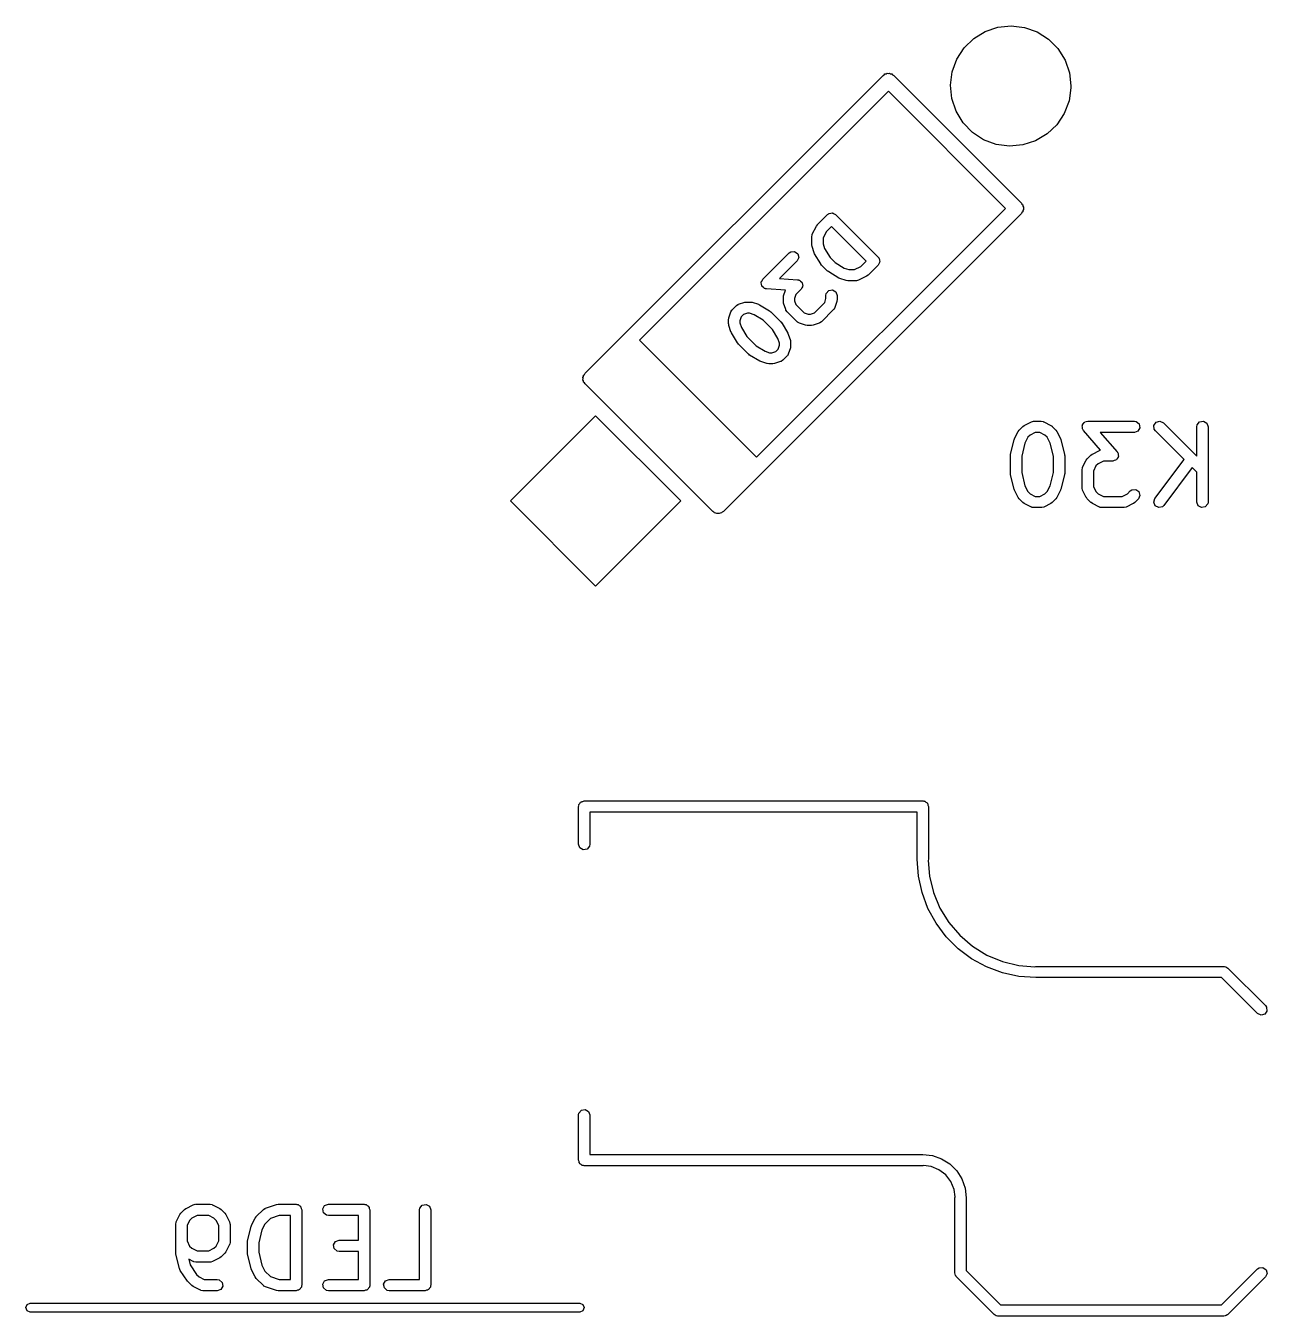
# Model space of a CAD drawing. Extents: x 63 to 245, y -153 to -57.
# Drawn here: x 190.18 to 206.67, y -134.39 to -117.23 of the extents above; entities that cross this region are included whole.
import ezdxf

# ---------------------------------------------------------------- set-up
doc = ezdxf.new("R2010")
doc.units = 0
doc.layers.add('BLACK', color=7, linetype='CONTINUOUS')

msp = doc.modelspace()

# ---------------------------------------------------------------- linework, layer by layer
at = {"layer": 'BLACK', "linetype": 'CONTINUOUS'}
for p, q in [((202.772, -117.403), (202.924, -117.309)), ((202.924, -117.309), (203.093, -117.252)), ((203.093, -117.252), (203.27, -117.233)), ((203.27, -117.233), (203.447, -117.254)), ((203.447, -117.254), (203.615, -117.314)), ((203.615, -117.314), (203.766, -117.41)), ((202.645, -117.528), (202.772, -117.403)), ((203.766, -117.41), (203.892, -117.536)), ((202.548, -117.678), (202.645, -117.528)), ((203.892, -117.536), (203.986, -117.688)), ((202.487, -117.845), (202.548, -117.678)), ((203.986, -117.688), (204.045, -117.856)), ((197.608, -121.852), (201.568, -117.892)), ((201.568, -117.892), (201.582, -117.885)), ((201.582, -117.885), (201.593, -117.873)), ((201.593, -117.873), (201.609, -117.871)), ((201.609, -117.871), (201.623, -117.864)), ((201.623, -117.864), (201.638, -117.866)), ((201.638, -117.866), (201.654, -117.864)), ((201.654, -117.864), (201.668, -117.871)), ((201.668, -117.871), (201.684, -117.873)), ((201.684, -117.873), (201.695, -117.885)), ((201.695, -117.885), (201.709, -117.892)), ((201.709, -117.892), (203.406, -119.589)), ((202.465, -118.022), (202.487, -117.845)), ((204.045, -117.856), (204.065, -118.033)), ((201.638, -118.104), (198.333, -121.41)), ((203.194, -119.66), (201.638, -118.104)), ((202.482, -118.2), (202.465, -118.022)), ((204.064, -118.056), (204.04, -118.232)), ((204.065, -118.033), (204.064, -118.056)), ((202.538, -118.369), (202.482, -118.2)), ((204.04, -118.232), (203.976, -118.399)), ((202.631, -118.521), (202.538, -118.369)), ((202.755, -118.65), (202.631, -118.521)), ((203.976, -118.399), (203.878, -118.548)), ((202.904, -118.747), (202.755, -118.65)), ((203.748, -118.671), (203.595, -118.762)), ((203.878, -118.548), (203.748, -118.671)), ((203.071, -118.81), (202.904, -118.747)), ((203.248, -118.833), (203.071, -118.81)), ((203.426, -118.817), (203.248, -118.833)), ((203.595, -118.762), (203.426, -118.817)), ((199.888, -122.965), (203.194, -119.66)), ((200.844, -119.732), (200.852, -119.726)), ((200.852, -119.726), (200.872, -119.725)), ((200.872, -119.725), (200.891, -119.72)), ((200.891, -119.72), (200.897, -119.722)), ((200.897, -119.722), (200.904, -119.722)), ((200.904, -119.722), (200.919, -119.733)), ((203.406, -119.589), (203.413, -119.603)), ((203.413, -119.716), (203.406, -119.73)), ((203.413, -119.603), (203.425, -119.614)), ((203.425, -119.705), (203.413, -119.716)), ((203.425, -119.614), (203.427, -119.63)), ((203.427, -119.689), (203.425, -119.705)), ((203.427, -119.63), (203.434, -119.644)), ((203.434, -119.675), (203.427, -119.689)), ((203.434, -119.644), (203.432, -119.66)), ((203.432, -119.66), (203.434, -119.675)), ((203.406, -119.73), (199.446, -123.69)), ((200.628, -120.003), (200.682, -119.895)), ((200.682, -119.895), (200.696, -119.877)), ((200.696, -119.876), (200.831, -119.741)), ((200.696, -119.877), (200.696, -119.876)), ((200.831, -119.741), (200.839, -119.736)), ((200.839, -119.736), (200.841, -119.733)), ((200.841, -119.733), (200.844, -119.732)), ((200.919, -119.733), (200.937, -119.741)), ((200.937, -119.741), (201.503, -120.307)), ((200.621, -120.037), (200.625, -120.011)), ((200.621, -120.145), (200.621, -120.037)), ((200.625, -120.011), (200.628, -120.008)), ((200.628, -120.008), (200.628, -120.003)), ((200.811, -119.973), (200.771, -120.054)), ((200.771, -120.054), (200.771, -120.132)), ((200.884, -119.9), (200.811, -119.973)), ((201.344, -120.36), (200.884, -119.9)), ((200.319, -120.253), (200.341, -120.238)), ((200.341, -120.238), (200.392, -120.234)), ((200.392, -120.234), (200.434, -120.263)), ((200.621, -120.146), (200.621, -120.145)), ((200.624, -120.168), (200.621, -120.146)), ((200.651, -120.249), (200.624, -120.168)), ((200.771, -120.132), (200.791, -120.194)), ((200.791, -120.194), (200.863, -120.313)), ((199.969, -120.603), (200.319, -120.253)), ((200.425, -120.359), (200.192, -120.592)), ((200.447, -120.313), (200.425, -120.359)), ((200.434, -120.263), (200.447, -120.313)), ((200.654, -120.252), (200.651, -120.249)), ((200.658, -120.264), (200.654, -120.252)), ((200.739, -120.399), (200.658, -120.264)), ((200.742, -120.401), (200.739, -120.399)), ((200.75, -120.413), (200.742, -120.401)), ((200.831, -120.494), (200.75, -120.413)), ((200.863, -120.313), (200.931, -120.381)), ((200.931, -120.381), (201.05, -120.453)), ((201.271, -120.433), (201.344, -120.36)), ((201.503, -120.413), (201.368, -120.548)), ((201.503, -120.307), (201.509, -120.315)), ((201.511, -120.395), (201.503, -120.413)), ((201.509, -120.315), (201.511, -120.317)), ((201.511, -120.317), (201.512, -120.32)), ((201.522, -120.379), (201.511, -120.395)), ((201.512, -120.32), (201.518, -120.328)), ((201.518, -120.328), (201.519, -120.348)), ((201.519, -120.348), (201.525, -120.367)), ((201.525, -120.367), (201.522, -120.373)), ((201.522, -120.373), (201.522, -120.379)), ((200.834, -120.495), (200.831, -120.494)), ((200.846, -120.505), (200.834, -120.495)), ((200.98, -120.586), (200.846, -120.505)), ((201.05, -120.453), (201.112, -120.474)), ((201.112, -120.474), (201.19, -120.474)), ((201.19, -120.474), (201.271, -120.433)), ((201.349, -120.562), (201.241, -120.616)), ((201.35, -120.561), (201.349, -120.562)), ((201.368, -120.548), (201.35, -120.561)), ((199.947, -120.65), (199.95, -120.644)), ((199.953, -120.669), (199.947, -120.65)), ((199.949, -120.638), (199.961, -120.622)), ((199.95, -120.644), (199.949, -120.638)), ((199.955, -120.689), (199.953, -120.669)), ((199.959, -120.694), (199.955, -120.689)), ((199.961, -120.699), (199.959, -120.694)), ((199.961, -120.622), (199.969, -120.603)), ((199.977, -120.711), (199.961, -120.699)), ((199.992, -120.725), (199.977, -120.711)), ((200, -120.727), (199.992, -120.725)), ((200.003, -120.729), (200, -120.727)), ((200.006, -120.728), (200.003, -120.729)), ((200.017, -120.731), (200.006, -120.728)), ((200.272, -120.748), (200.017, -120.731)), ((200.192, -120.592), (200.431, -120.608)), ((200.247, -120.821), (200.272, -120.748)), ((200.479, -120.736), (200.411, -120.805)), ((200.431, -120.608), (200.442, -120.611)), ((200.442, -120.611), (200.446, -120.611)), ((200.446, -120.611), (200.448, -120.613)), ((200.448, -120.613), (200.456, -120.615)), ((200.456, -120.615), (200.471, -120.629)), ((200.471, -120.629), (200.488, -120.64)), ((200.488, -120.718), (200.479, -120.736)), ((200.488, -120.64), (200.489, -120.646)), ((200.499, -120.701), (200.488, -120.718)), ((200.489, -120.646), (200.493, -120.65)), ((200.493, -120.65), (200.496, -120.67)), ((200.496, -120.67), (200.501, -120.69)), ((200.501, -120.69), (200.498, -120.695)), ((200.498, -120.695), (200.499, -120.701)), ((200.814, -120.792), (200.847, -120.753)), ((200.847, -120.753), (200.897, -120.744)), ((200.897, -120.744), (200.942, -120.77)), ((200.984, -120.587), (200.98, -120.586)), ((200.995, -120.593), (200.984, -120.587)), ((201.076, -120.62), (200.995, -120.593)), ((201.078, -120.62), (201.076, -120.62)), ((201.1, -120.624), (201.078, -120.62)), ((201.207, -120.624), (201.1, -120.624)), ((201.212, -120.622), (201.207, -120.624)), ((201.216, -120.623), (201.212, -120.622)), ((201.241, -120.616), (201.216, -120.623)), ((199.648, -120.935), (199.729, -120.908)), ((199.729, -120.908), (199.751, -120.905)), ((199.751, -120.905), (199.753, -120.905)), ((199.753, -120.905), (199.807, -120.905)), ((199.807, -120.905), (199.829, -120.908)), ((199.829, -120.908), (199.83, -120.908)), ((199.83, -120.908), (199.911, -120.935)), ((200.243, -120.845), (200.247, -120.823)), ((200.243, -120.899), (200.243, -120.845)), ((200.244, -120.9), (200.243, -120.899)), ((200.247, -120.922), (200.244, -120.9)), ((200.247, -120.823), (200.247, -120.821)), ((200.274, -121.003), (200.247, -120.922)), ((200.411, -120.805), (200.393, -120.857)), ((200.393, -120.857), (200.393, -120.887)), ((200.393, -120.887), (200.411, -120.939)), ((200.655, -121.049), (200.792, -120.912)), ((200.792, -120.912), (200.809, -120.86)), ((200.809, -120.818), (200.814, -120.792)), ((200.809, -120.86), (200.809, -120.818)), ((200.955, -120.896), (200.928, -120.976)), ((200.942, -120.77), (200.959, -120.818)), ((200.959, -120.872), (200.955, -120.894)), ((200.955, -120.894), (200.955, -120.896)), ((200.959, -120.818), (200.959, -120.872)), ((199.52, -121.117), (199.547, -121.037)), ((199.547, -121.037), (199.559, -121.014)), ((199.559, -121.014), (199.563, -121.011)), ((199.563, -121.011), (199.565, -121.007)), ((199.565, -121.007), (199.619, -120.953)), ((199.619, -120.953), (199.64, -120.939)), ((199.64, -120.939), (199.645, -120.938)), ((199.645, -120.938), (199.648, -120.935)), ((199.712, -121.072), (199.684, -121.101)), ((199.765, -121.055), (199.712, -121.072)), ((199.794, -121.055), (199.765, -121.055)), ((199.856, -121.075), (199.794, -121.055)), ((199.976, -121.147), (199.856, -121.075)), ((199.911, -120.935), (199.923, -120.942)), ((199.923, -120.942), (199.926, -120.942)), ((199.926, -120.942), (200.061, -121.023)), ((200.061, -121.023), (200.072, -121.033)), ((200.072, -121.033), (200.075, -121.034)), ((200.075, -121.034), (200.21, -121.169)), ((200.277, -121.007), (200.274, -121.003)), ((200.277, -121.011), (200.277, -121.007)), ((200.292, -121.033), (200.277, -121.011)), ((200.427, -121.167), (200.292, -121.033)), ((200.411, -120.939), (200.521, -121.049)), ((200.521, -121.049), (200.573, -121.066)), ((200.573, -121.066), (200.603, -121.066)), ((200.603, -121.066), (200.655, -121.049)), ((200.91, -121.006), (200.749, -121.167)), ((200.912, -121.002), (200.91, -121.006)), ((200.916, -120.999), (200.912, -121.002)), ((200.928, -120.976), (200.916, -120.999)), ((199.516, -121.141), (199.52, -121.119)), ((199.516, -121.195), (199.516, -121.141)), ((199.517, -121.197), (199.516, -121.195)), ((199.52, -121.219), (199.517, -121.197)), ((199.52, -121.119), (199.52, -121.117)), ((199.547, -121.3), (199.52, -121.219)), ((199.684, -121.101), (199.666, -121.153)), ((199.666, -121.153), (199.666, -121.183)), ((199.666, -121.183), (199.687, -121.244)), ((199.687, -121.244), (199.758, -121.364)), ((200.097, -121.269), (199.976, -121.147)), ((200.169, -121.388), (200.097, -121.269)), ((200.21, -121.169), (200.218, -121.181)), ((200.218, -121.181), (200.221, -121.183)), ((200.221, -121.183), (200.302, -121.318)), ((200.431, -121.169), (200.427, -121.167)), ((200.433, -121.173), (200.431, -121.169)), ((200.456, -121.185), (200.433, -121.173)), ((200.537, -121.212), (200.456, -121.185)), ((200.539, -121.212), (200.537, -121.212)), ((200.561, -121.216), (200.539, -121.212)), ((200.615, -121.216), (200.561, -121.216)), ((200.616, -121.216), (200.615, -121.216)), ((200.638, -121.212), (200.616, -121.216)), ((200.719, -121.185), (200.638, -121.212)), ((200.723, -121.183), (200.719, -121.185)), ((200.727, -121.182), (200.723, -121.183)), ((200.749, -121.167), (200.727, -121.182)), ((198.333, -121.41), (199.888, -122.965)), ((199.549, -121.302), (199.547, -121.3)), ((199.554, -121.314), (199.549, -121.302)), ((199.635, -121.449), (199.554, -121.314)), ((199.758, -121.364), (199.88, -121.486)), ((200.19, -121.45), (200.169, -121.388)), ((200.302, -121.318), (200.307, -121.33)), ((200.307, -121.33), (200.309, -121.333)), ((200.309, -121.333), (200.336, -121.414)), ((200.336, -121.414), (200.339, -121.436)), ((200.339, -121.436), (200.34, -121.437)), ((200.34, -121.437), (200.34, -121.491)), ((199.637, -121.451), (199.635, -121.449)), ((199.646, -121.464), (199.637, -121.451)), ((199.781, -121.598), (199.646, -121.464)), ((199.784, -121.6), (199.781, -121.598)), ((199.795, -121.61), (199.784, -121.6)), ((199.93, -121.69), (199.795, -121.61)), ((199.88, -121.486), (200, -121.558)), ((200, -121.558), (200.061, -121.578)), ((200.061, -121.578), (200.091, -121.578)), ((200.091, -121.578), (200.143, -121.561)), ((200.143, -121.561), (200.172, -121.532)), ((200.172, -121.532), (200.19, -121.479)), ((200.19, -121.479), (200.19, -121.45)), ((200.309, -121.596), (200.296, -121.619)), ((200.336, -121.515), (200.309, -121.596)), ((200.34, -121.491), (200.336, -121.513)), ((200.336, -121.513), (200.336, -121.515)), ((199.933, -121.691), (199.93, -121.69)), ((199.945, -121.697), (199.933, -121.691)), ((200.025, -121.724), (199.945, -121.697)), ((200.027, -121.724), (200.025, -121.724)), ((200.049, -121.728), (200.027, -121.724)), ((200.103, -121.728), (200.049, -121.728)), ((200.104, -121.727), (200.103, -121.728)), ((200.127, -121.724), (200.104, -121.727)), ((200.207, -121.697), (200.127, -121.724)), ((200.211, -121.694), (200.207, -121.697)), ((200.215, -121.694), (200.211, -121.694)), ((200.237, -121.679), (200.215, -121.694)), ((200.291, -121.625), (200.237, -121.679)), ((200.293, -121.621), (200.291, -121.625)), ((200.296, -121.619), (200.293, -121.621)), ((197.58, -121.907), (197.587, -121.893)), ((197.582, -121.922), (197.58, -121.907)), ((197.58, -121.938), (197.582, -121.922)), ((197.587, -121.952), (197.58, -121.938)), ((197.587, -121.893), (197.589, -121.877)), ((197.589, -121.968), (197.587, -121.952)), ((197.589, -121.877), (197.601, -121.866)), ((197.601, -121.866), (197.608, -121.852)), ((197.601, -121.979), (197.589, -121.968)), ((197.608, -121.993), (197.601, -121.979)), ((199.305, -123.69), (197.608, -121.993)), ((196.618, -123.549), (197.749, -122.417)), ((197.749, -122.417), (198.881, -123.549)), ((203.316, -122.72), (203.363, -122.625)), ((203.363, -122.625), (203.377, -122.607)), ((203.377, -122.606), (203.425, -122.558)), ((203.377, -122.607), (203.377, -122.606)), ((203.425, -122.558), (203.443, -122.545)), ((203.443, -122.545), (203.444, -122.544)), ((203.444, -122.544), (203.54, -122.496)), ((203.591, -122.638), (203.522, -122.673)), ((203.54, -122.496), (203.565, -122.489)), ((203.565, -122.489), (203.569, -122.49)), ((203.569, -122.49), (203.573, -122.488)), ((203.573, -122.488), (203.668, -122.488)), ((203.651, -122.638), (203.591, -122.638)), ((203.719, -122.673), (203.651, -122.638)), ((203.668, -122.488), (203.694, -122.493)), ((203.694, -122.493), (203.698, -122.496)), ((203.698, -122.496), (203.702, -122.496)), ((203.702, -122.496), (203.797, -122.544)), ((203.797, -122.544), (203.815, -122.557)), ((203.815, -122.557), (203.817, -122.558)), ((203.817, -122.558), (203.864, -122.606)), ((203.864, -122.606), (203.877, -122.624)), ((203.877, -122.624), (203.878, -122.625)), ((203.878, -122.625), (203.926, -122.72)), ((204.214, -122.55), (204.217, -122.545)), ((204.217, -122.57), (204.214, -122.55)), ((204.216, -122.539), (204.229, -122.523)), ((204.217, -122.545), (204.216, -122.539)), ((204.218, -122.59), (204.217, -122.57)), ((204.222, -122.598), (204.218, -122.59)), ((204.223, -122.601), (204.222, -122.598)), ((204.225, -122.603), (204.223, -122.601)), ((204.231, -122.613), (204.225, -122.603)), ((204.229, -122.523), (204.239, -122.506)), ((204.459, -122.873), (204.231, -122.613)), ((204.239, -122.506), (204.245, -122.504)), ((204.245, -122.504), (204.249, -122.499)), ((204.249, -122.499), (204.268, -122.495)), ((204.268, -122.495), (204.287, -122.488)), ((204.287, -122.488), (204.907, -122.488)), ((204.907, -122.638), (204.453, -122.638)), ((204.453, -122.638), (204.677, -122.895)), ((204.907, -122.488), (204.932, -122.493)), ((204.955, -122.621), (204.907, -122.638)), ((204.932, -122.493), (204.971, -122.526)), ((204.98, -122.576), (204.955, -122.621)), ((204.971, -122.526), (204.98, -122.576)), ((205.167, -122.544), (205.197, -122.502)), ((205.172, -122.595), (205.167, -122.544)), ((205.187, -122.616), (205.172, -122.595)), ((205.569, -122.999), (205.187, -122.616)), ((205.197, -122.502), (205.246, -122.489)), ((205.246, -122.489), (205.293, -122.51)), ((205.293, -122.51), (205.736, -122.954)), ((205.736, -122.563), (205.741, -122.538)), ((205.736, -122.954), (205.736, -122.563)), ((205.741, -122.538), (205.774, -122.498)), ((205.774, -122.498), (205.824, -122.49)), ((205.824, -122.49), (205.869, -122.515)), ((205.869, -122.515), (205.886, -122.563)), ((205.886, -122.563), (205.886, -123.563)), ((203.262, -122.926), (203.31, -122.736)), ((203.31, -122.736), (203.315, -122.724)), ((203.315, -122.724), (203.316, -122.72)), ((203.453, -122.78), (203.41, -122.954)), ((203.492, -122.703), (203.453, -122.78)), ((203.522, -122.673), (203.492, -122.703)), ((203.75, -122.703), (203.719, -122.673)), ((203.788, -122.78), (203.75, -122.703)), ((203.832, -122.954), (203.788, -122.78)), ((203.926, -122.72), (203.93, -122.733)), ((203.93, -122.733), (203.932, -122.736)), ((203.932, -122.736), (203.979, -122.926)), ((203.26, -122.944), (203.263, -122.93)), ((203.26, -123.182), (203.26, -122.944)), ((203.263, -122.93), (203.262, -122.926)), ((203.41, -122.954), (203.41, -123.173)), ((203.832, -123.173), (203.832, -122.954)), ((203.979, -122.926), (203.98, -122.941)), ((203.98, -122.941), (203.982, -122.944)), ((203.982, -122.944), (203.982, -123.182)), ((204.281, -122.988), (204.282, -122.987)), ((204.282, -122.987), (204.33, -122.939)), ((204.33, -122.939), (204.348, -122.926)), ((204.348, -122.926), (204.349, -122.925)), ((204.349, -122.925), (204.444, -122.877)), ((204.444, -122.877), (204.459, -122.873)), ((204.679, -122.984), (204.669, -123.002)), ((204.677, -122.895), (204.683, -122.905)), ((204.692, -122.969), (204.679, -122.984)), ((204.683, -122.905), (204.686, -122.907)), ((204.686, -122.907), (204.686, -122.91)), ((204.686, -122.91), (204.691, -122.917)), ((204.691, -122.917), (204.691, -122.937)), ((204.691, -122.937), (204.695, -122.957)), ((204.695, -122.957), (204.692, -122.963)), ((204.692, -122.963), (204.692, -122.969)), ((204.212, -123.135), (204.217, -123.109)), ((204.212, -123.373), (204.212, -123.135)), ((204.217, -123.109), (204.22, -123.106)), ((204.22, -123.101), (204.268, -123.006)), ((204.22, -123.106), (204.22, -123.101)), ((204.268, -123.006), (204.281, -122.988)), ((204.397, -123.084), (204.362, -123.153)), ((204.362, -123.153), (204.362, -123.355)), ((204.427, -123.054), (204.397, -123.084)), ((204.496, -123.019), (204.427, -123.054)), ((204.621, -123.019), (204.496, -123.019)), ((204.64, -123.012), (204.621, -123.019)), ((204.66, -123.008), (204.64, -123.012)), ((204.663, -123.004), (204.66, -123.008)), ((204.669, -123.002), (204.663, -123.004)), ((205.18, -123.518), (205.569, -122.999)), ((205.677, -123.106), (205.3, -123.608)), ((205.736, -123.166), (205.677, -123.106)), ((203.261, -123.186), (203.26, -123.182)), ((203.262, -123.201), (203.261, -123.186)), ((203.31, -123.391), (203.262, -123.201)), ((203.41, -123.173), (203.453, -123.347)), ((203.788, -123.347), (203.832, -123.173)), ((203.979, -123.201), (203.932, -123.391)), ((203.982, -123.182), (203.979, -123.197)), ((203.979, -123.197), (203.979, -123.201)), ((205.736, -123.563), (205.736, -123.166)), ((203.312, -123.394), (203.31, -123.391)), ((203.316, -123.406), (203.312, -123.394)), ((203.363, -123.502), (203.316, -123.406)), ((203.453, -123.347), (203.492, -123.424)), ((203.492, -123.424), (203.522, -123.454)), ((203.522, -123.454), (203.591, -123.488)), ((203.591, -123.488), (203.651, -123.488)), ((203.651, -123.488), (203.719, -123.454)), ((203.719, -123.454), (203.75, -123.424)), ((203.75, -123.424), (203.788, -123.347)), ((203.926, -123.406), (203.878, -123.502)), ((203.932, -123.391), (203.926, -123.403)), ((203.926, -123.403), (203.926, -123.406)), ((204.214, -123.377), (204.212, -123.373)), ((204.213, -123.381), (204.214, -123.377)), ((204.22, -123.406), (204.213, -123.381)), ((204.268, -123.502), (204.22, -123.406)), ((204.362, -123.355), (204.397, -123.424)), ((204.397, -123.424), (204.427, -123.454)), ((204.427, -123.454), (204.496, -123.488)), ((204.496, -123.488), (204.746, -123.488)), ((204.746, -123.488), (204.814, -123.454)), ((204.814, -123.454), (204.853, -123.415)), ((204.853, -123.415), (204.875, -123.4)), ((204.875, -123.4), (204.926, -123.396)), ((204.926, -123.396), (204.968, -123.425)), ((204.981, -123.475), (204.96, -123.521)), ((204.968, -123.425), (204.981, -123.475)), ((197.749, -124.68), (196.618, -123.549)), ((198.881, -123.549), (197.749, -124.68)), ((203.364, -123.503), (203.363, -123.502)), ((203.377, -123.521), (203.364, -123.503)), ((203.425, -123.569), (203.377, -123.521)), ((203.426, -123.569), (203.425, -123.569)), ((203.444, -123.583), (203.426, -123.569)), ((203.54, -123.63), (203.444, -123.583)), ((203.544, -123.631), (203.54, -123.63)), ((203.548, -123.634), (203.544, -123.631)), ((203.573, -123.638), (203.548, -123.634)), ((203.668, -123.638), (203.573, -123.638)), ((203.673, -123.637), (203.668, -123.638)), ((203.677, -123.638), (203.673, -123.637)), ((203.702, -123.63), (203.677, -123.638)), ((203.797, -123.583), (203.702, -123.63)), ((203.798, -123.582), (203.797, -123.583)), ((203.817, -123.569), (203.798, -123.582)), ((203.864, -123.521), (203.817, -123.569)), ((203.865, -123.52), (203.864, -123.521)), ((203.878, -123.502), (203.865, -123.52)), ((204.269, -123.503), (204.268, -123.502)), ((204.282, -123.521), (204.269, -123.503)), ((204.33, -123.569), (204.282, -123.521)), ((204.331, -123.569), (204.33, -123.569)), ((204.349, -123.583), (204.331, -123.569)), ((204.444, -123.63), (204.349, -123.583)), ((204.449, -123.631), (204.444, -123.63)), ((204.452, -123.634), (204.449, -123.631)), ((204.478, -123.638), (204.452, -123.634)), ((204.764, -123.638), (204.478, -123.638)), ((204.768, -123.637), (204.764, -123.638)), ((204.772, -123.638), (204.768, -123.637)), ((204.797, -123.63), (204.772, -123.638)), ((204.892, -123.583), (204.797, -123.63)), ((204.894, -123.582), (204.892, -123.583)), ((204.912, -123.569), (204.894, -123.582)), ((204.96, -123.521), (204.912, -123.569)), ((205.165, -123.567), (205.18, -123.518)), ((205.185, -123.615), (205.165, -123.567)), ((205.231, -123.638), (205.185, -123.615)), ((205.281, -123.626), (205.231, -123.638)), ((205.3, -123.608), (205.281, -123.626)), ((205.754, -123.612), (205.736, -123.563)), ((205.798, -123.637), (205.754, -123.612)), ((205.849, -123.628), (205.798, -123.637)), ((205.882, -123.589), (205.849, -123.628)), ((205.886, -123.563), (205.882, -123.589)), ((199.319, -123.697), (199.305, -123.69)), ((199.33, -123.709), (199.319, -123.697)), ((199.346, -123.711), (199.33, -123.709)), ((199.36, -123.718), (199.346, -123.711)), ((199.376, -123.716), (199.36, -123.718)), ((199.391, -123.718), (199.376, -123.716)), ((199.405, -123.711), (199.391, -123.718)), ((199.421, -123.709), (199.405, -123.711)), ((199.432, -123.697), (199.421, -123.709)), ((199.446, -123.69), (199.432, -123.697)), ((197.522, -127.611), (197.524, -127.601)), ((197.522, -128.111), (197.522, -127.611)), ((197.523, -127.598), (197.525, -127.595)), ((197.524, -127.601), (197.523, -127.598)), ((197.525, -127.595), (197.527, -127.585)), ((197.527, -127.585), (197.539, -127.57)), ((197.539, -127.57), (197.549, -127.554)), ((197.549, -127.554), (197.555, -127.551)), ((197.555, -127.551), (197.559, -127.546)), ((197.559, -127.546), (197.579, -127.543)), ((197.579, -127.543), (197.597, -127.536)), ((197.597, -127.536), (202.097, -127.536)), ((202.097, -127.536), (202.107, -127.538)), ((202.107, -127.538), (202.11, -127.537)), ((202.11, -127.537), (202.113, -127.539)), ((202.113, -127.539), (202.123, -127.541)), ((202.123, -127.541), (202.138, -127.553)), ((202.138, -127.553), (202.154, -127.563)), ((202.154, -127.563), (202.157, -127.569)), ((202.157, -127.569), (202.162, -127.574)), ((202.162, -127.574), (202.165, -127.593)), ((202.165, -127.593), (202.172, -127.611)), ((202.172, -127.611), (202.172, -128.311)), ((202.022, -127.686), (197.672, -127.686)), ((197.672, -127.686), (197.672, -128.111)), ((202.022, -128.311), (202.022, -127.686)), ((197.54, -128.159), (197.522, -128.111)), ((197.672, -128.111), (197.667, -128.137)), ((197.584, -128.185), (197.54, -128.159)), ((197.635, -128.176), (197.584, -128.185)), ((197.667, -128.137), (197.635, -128.176)), ((202.038, -128.535), (202.022, -128.311)), ((202.022, -128.311), (202.022, -128.311)), ((202.172, -128.311), (202.169, -128.328)), ((202.169, -128.328), (202.185, -128.535)), ((202.086, -128.755), (202.038, -128.535)), ((202.185, -128.535), (202.238, -128.753)), ((202.164, -128.965), (202.086, -128.755)), ((202.238, -128.753), (202.323, -128.96)), ((202.272, -129.163), (202.164, -128.965)), ((202.323, -128.96), (202.441, -129.151)), ((202.441, -129.151), (202.586, -129.322)), ((202.407, -129.342), (202.272, -129.163)), ((202.586, -129.322), (202.757, -129.467)), ((202.566, -129.501), (202.407, -129.342)), ((202.745, -129.636), (202.566, -129.501)), ((202.757, -129.467), (202.948, -129.585)), ((202.943, -129.744), (202.745, -129.636)), ((202.948, -129.585), (203.155, -129.67)), ((203.155, -129.67), (203.373, -129.723)), ((203.153, -129.822), (202.943, -129.744)), ((203.373, -129.87), (203.153, -129.822)), ((203.373, -129.723), (203.586, -129.74)), ((203.586, -129.74), (203.597, -129.736)), ((203.597, -129.736), (206.097, -129.736)), ((206.097, -129.736), (206.102, -129.737)), ((206.102, -129.737), (206.104, -129.736)), ((206.104, -129.736), (206.107, -129.738)), ((206.107, -129.738), (206.123, -129.741)), ((206.123, -129.741), (206.135, -129.751)), ((206.135, -129.751), (206.15, -129.758)), ((206.15, -129.758), (206.65, -130.258)), ((203.597, -129.886), (203.373, -129.87)), ((206.066, -129.886), (203.597, -129.886)), ((206.544, -130.364), (206.066, -129.886)), ((206.669, -130.33), (206.64, -130.372)), ((206.65, -130.258), (206.665, -130.279)), ((206.665, -130.279), (206.669, -130.33)), ((206.59, -130.386), (206.544, -130.364)), ((206.64, -130.372), (206.59, -130.386)), ((197.522, -131.711), (197.527, -131.685)), ((197.522, -132.311), (197.522, -131.711)), ((197.527, -131.685), (197.559, -131.646)), ((197.559, -131.646), (197.61, -131.637)), ((197.61, -131.637), (197.654, -131.663)), ((197.654, -131.663), (197.672, -131.711)), ((197.672, -131.711), (197.672, -132.236)), ((197.672, -132.236), (202.097, -132.236)), ((202.097, -132.236), (202.225, -132.25)), ((197.529, -132.329), (197.522, -132.311)), ((197.532, -132.349), (197.529, -132.329)), ((197.537, -132.353), (197.532, -132.349)), ((197.54, -132.359), (197.537, -132.353)), ((197.556, -132.369), (197.54, -132.359)), ((197.571, -132.381), (197.556, -132.369)), ((197.581, -132.383), (197.571, -132.381)), ((197.584, -132.385), (197.581, -132.383)), ((197.587, -132.384), (197.584, -132.385)), ((197.597, -132.386), (197.587, -132.384)), ((202.097, -132.386), (197.597, -132.386)), ((202.105, -132.383), (202.097, -132.386)), ((202.208, -132.397), (202.105, -132.383)), ((202.311, -132.44), (202.208, -132.397)), ((202.225, -132.25), (202.346, -132.293)), ((202.346, -132.293), (202.456, -132.361)), ((202.456, -132.361), (202.547, -132.452)), ((202.4, -132.508), (202.311, -132.44)), ((202.468, -132.597), (202.4, -132.508)), ((202.547, -132.452), (202.615, -132.562)), ((202.615, -132.562), (202.658, -132.683)), ((202.511, -132.7), (202.468, -132.597)), ((202.524, -132.799), (202.511, -132.7)), ((202.658, -132.683), (202.672, -132.811)), ((192.306, -132.954), (192.401, -132.906)), ((192.401, -132.906), (192.426, -132.899)), ((192.426, -132.899), (192.43, -132.9)), ((192.43, -132.9), (192.435, -132.898)), ((192.435, -132.898), (192.625, -132.898)), ((192.625, -132.898), (192.651, -132.903)), ((192.651, -132.903), (192.654, -132.906)), ((192.654, -132.906), (192.659, -132.906)), ((192.659, -132.906), (192.754, -132.954)), ((193.363, -132.95), (193.506, -132.902)), ((193.506, -132.902), (193.528, -132.899)), ((193.528, -132.899), (193.53, -132.898)), ((193.53, -132.898), (193.768, -132.898)), ((193.768, -132.898), (193.778, -132.9)), ((193.778, -132.9), (193.781, -132.9)), ((193.781, -132.9), (193.784, -132.901)), ((193.784, -132.901), (193.794, -132.903)), ((193.794, -132.903), (193.809, -132.915)), ((193.809, -132.915), (193.825, -132.925)), ((193.825, -132.925), (193.828, -132.932)), ((193.828, -132.932), (193.833, -132.936)), ((194.123, -132.96), (194.148, -132.916)), ((194.148, -132.916), (194.197, -132.898)), ((194.197, -132.898), (194.673, -132.898)), ((194.673, -132.898), (194.682, -132.9)), ((194.682, -132.9), (194.686, -132.9)), ((194.686, -132.9), (194.689, -132.901)), ((194.689, -132.901), (194.698, -132.903)), ((194.698, -132.903), (194.713, -132.915)), ((194.713, -132.915), (194.73, -132.925)), ((194.73, -132.925), (194.732, -132.932)), ((194.732, -132.932), (194.738, -132.936)), ((195.412, -132.948), (195.445, -132.908)), ((195.445, -132.908), (195.495, -132.9)), ((195.495, -132.9), (195.54, -132.925)), ((195.54, -132.925), (195.557, -132.973)), ((202.522, -132.811), (202.524, -132.799)), ((202.522, -133.811), (202.522, -132.811)), ((202.672, -132.811), (202.672, -132.811)), ((202.672, -132.811), (202.672, -133.78)), ((192.177, -133.13), (192.225, -133.035)), ((192.225, -133.035), (192.238, -133.017)), ((192.238, -133.017), (192.239, -133.016)), ((192.239, -133.016), (192.286, -132.968)), ((192.286, -132.968), (192.305, -132.955)), ((192.305, -132.955), (192.306, -132.954)), ((192.384, -133.083), (192.353, -133.113)), ((192.452, -133.048), (192.384, -133.083)), ((192.607, -133.048), (192.452, -133.048)), ((192.676, -133.083), (192.607, -133.048)), ((192.706, -133.113), (192.676, -133.083)), ((192.754, -132.954), (192.772, -132.967)), ((192.772, -132.967), (192.773, -132.968)), ((192.773, -132.968), (192.821, -133.016)), ((192.821, -133.016), (192.834, -133.034)), ((192.834, -133.034), (192.835, -133.035)), ((192.835, -133.035), (192.883, -133.13)), ((193.177, -133.178), (193.225, -133.083)), ((193.225, -133.083), (193.238, -133.065)), ((193.238, -133.065), (193.239, -133.063)), ((193.239, -133.063), (193.334, -132.968)), ((193.334, -132.968), (193.355, -132.953)), ((193.428, -133.087), (193.353, -133.161)), ((193.355, -132.953), (193.36, -132.953)), ((193.36, -132.953), (193.363, -132.95)), ((193.542, -133.048), (193.428, -133.087)), ((193.693, -133.048), (193.542, -133.048)), ((193.693, -133.898), (193.693, -133.048)), ((193.833, -132.936), (193.836, -132.955)), ((193.836, -132.955), (193.843, -132.973)), ((193.843, -132.973), (193.843, -133.973)), ((194.132, -133.011), (194.123, -132.96)), ((194.171, -133.044), (194.132, -133.011)), ((194.197, -133.048), (194.171, -133.044)), ((194.598, -133.048), (194.197, -133.048)), ((194.598, -133.375), (194.598, -133.048)), ((194.738, -132.936), (194.741, -132.955)), ((194.741, -132.955), (194.748, -132.973)), ((194.748, -132.973), (194.748, -133.973)), ((195.407, -132.973), (195.412, -132.948)), ((195.407, -133.898), (195.407, -132.973)), ((195.557, -132.973), (195.557, -133.973)), ((192.169, -133.164), (192.174, -133.138)), ((192.169, -133.545), (192.169, -133.164)), ((192.174, -133.138), (192.177, -133.135)), ((192.177, -133.135), (192.177, -133.13)), ((192.353, -133.113), (192.319, -133.182)), ((192.319, -133.182), (192.319, -133.384)), ((192.741, -133.182), (192.706, -133.113)), ((192.741, -133.384), (192.741, -133.182)), ((192.883, -133.13), (192.89, -133.155)), ((192.89, -133.155), (192.889, -133.16)), ((192.889, -133.16), (192.891, -133.164)), ((192.891, -133.164), (192.891, -133.402)), ((193.124, -133.384), (193.171, -133.193)), ((193.171, -133.193), (193.177, -133.181)), ((193.177, -133.181), (193.177, -133.178)), ((193.315, -133.238), (193.272, -133.411)), ((193.353, -133.161), (193.315, -133.238)), ((192.319, -133.384), (192.353, -133.453)), ((192.706, -133.453), (192.741, -133.384)), ((192.883, -133.435), (192.835, -133.531)), ((192.886, -133.428), (192.883, -133.431)), ((192.883, -133.431), (192.883, -133.435)), ((192.891, -133.402), (192.886, -133.428)), ((193.122, -133.402), (193.124, -133.387)), ((193.122, -133.545), (193.122, -133.402)), ((193.124, -133.387), (193.124, -133.384)), ((193.272, -133.411), (193.272, -133.536)), ((194.266, -133.437), (194.291, -133.392)), ((194.274, -133.487), (194.266, -133.437)), ((194.291, -133.392), (194.339, -133.375)), ((194.339, -133.375), (194.598, -133.375)), ((192.17, -133.548), (192.169, -133.545)), ((192.171, -133.563), (192.17, -133.548)), ((192.219, -133.753), (192.171, -133.563)), ((192.353, -133.453), (192.384, -133.483)), ((192.384, -133.483), (192.452, -133.517)), ((192.452, -133.517), (192.607, -133.517)), ((192.607, -133.517), (192.676, -133.483)), ((192.754, -133.612), (192.659, -133.66)), ((192.676, -133.483), (192.706, -133.453)), ((192.755, -133.611), (192.754, -133.612)), ((192.773, -133.598), (192.755, -133.611)), ((192.821, -133.55), (192.773, -133.598)), ((192.822, -133.549), (192.821, -133.55)), ((192.835, -133.531), (192.822, -133.549)), ((193.123, -133.548), (193.122, -133.545)), ((193.124, -133.563), (193.123, -133.548)), ((193.171, -133.753), (193.124, -133.563)), ((193.272, -133.536), (193.315, -133.709)), ((194.314, -133.52), (194.274, -133.487)), ((194.339, -133.525), (194.314, -133.52)), ((194.598, -133.525), (194.339, -133.525)), ((194.598, -133.898), (194.598, -133.525)), ((192.219, -133.754), (192.219, -133.753)), ((192.229, -133.777), (192.219, -133.754)), ((192.325, -133.92), (192.229, -133.777)), ((192.401, -133.66), (192.343, -133.63)), ((192.343, -133.63), (192.361, -133.704)), ((192.361, -133.704), (192.445, -133.83)), ((192.406, -133.66), (192.401, -133.66)), ((192.409, -133.663), (192.406, -133.66)), ((192.435, -133.667), (192.409, -133.663)), ((192.625, -133.667), (192.435, -133.667)), ((192.629, -133.666), (192.625, -133.667)), ((192.634, -133.667), (192.629, -133.666)), ((192.659, -133.66), (192.634, -133.667)), ((193.173, -133.756), (193.171, -133.753)), ((193.177, -133.769), (193.173, -133.756)), ((193.225, -133.864), (193.177, -133.769)), ((193.315, -133.709), (193.353, -133.786)), ((193.353, -133.786), (193.428, -133.86)), ((202.672, -133.78), (203.128, -134.236)), ((206.066, -134.236), (206.544, -133.758)), ((206.544, -133.758), (206.565, -133.743)), ((206.565, -133.743), (206.616, -133.739)), ((206.616, -133.739), (206.658, -133.768)), ((206.658, -133.768), (206.672, -133.818)), ((192.327, -133.922), (192.325, -133.92)), ((192.334, -133.931), (192.327, -133.922)), ((192.382, -133.979), (192.334, -133.931)), ((192.445, -133.83), (192.479, -133.864)), ((192.479, -133.864), (192.548, -133.898)), ((192.548, -133.898), (192.72, -133.898)), ((192.72, -133.898), (192.746, -133.903)), ((192.746, -133.903), (192.785, -133.936)), ((192.785, -133.936), (192.794, -133.986)), ((193.226, -133.865), (193.225, -133.864)), ((193.239, -133.884), (193.226, -133.865)), ((193.334, -133.979), (193.239, -133.884)), ((193.428, -133.86), (193.542, -133.898)), ((193.542, -133.898), (193.693, -133.898)), ((194.123, -133.96), (194.148, -133.916)), ((194.132, -134.011), (194.123, -133.96)), ((194.148, -133.916), (194.197, -133.898)), ((194.197, -133.898), (194.598, -133.898)), ((194.932, -133.96), (194.958, -133.916)), ((194.941, -134.011), (194.932, -133.96)), ((194.958, -133.916), (195.006, -133.898)), ((195.006, -133.898), (195.407, -133.898)), ((202.528, -133.826), (202.522, -133.811)), ((202.529, -133.843), (202.528, -133.826)), ((202.538, -133.856), (202.529, -133.843)), ((202.54, -133.859), (202.538, -133.856)), ((202.541, -133.86), (202.54, -133.859)), ((202.544, -133.864), (202.541, -133.86)), ((203.044, -134.364), (202.544, -133.864)), ((206.65, -133.864), (206.15, -134.364)), ((206.672, -133.818), (206.65, -133.864)), ((192.383, -133.979), (192.382, -133.979)), ((192.401, -133.993), (192.383, -133.979)), ((192.496, -134.04), (192.401, -133.993)), ((192.501, -134.041), (192.496, -134.04)), ((192.504, -134.044), (192.501, -134.041)), ((192.53, -134.048), (192.504, -134.044)), ((192.72, -134.048), (192.53, -134.048)), ((192.769, -134.031), (192.72, -134.048)), ((192.794, -133.986), (192.769, -134.031)), ((193.338, -133.981), (193.334, -133.979)), ((193.34, -133.985), (193.338, -133.981)), ((193.363, -133.997), (193.34, -133.985)), ((193.506, -134.045), (193.363, -133.997)), ((193.508, -134.044), (193.506, -134.045)), ((193.53, -134.048), (193.508, -134.044)), ((193.768, -134.048), (193.53, -134.048)), ((193.786, -134.042), (193.768, -134.048)), ((193.805, -134.038), (193.786, -134.042)), ((193.81, -134.033), (193.805, -134.038)), ((193.816, -134.031), (193.81, -134.033)), ((193.826, -134.014), (193.816, -134.031)), ((193.838, -133.999), (193.826, -134.014)), ((193.84, -133.989), (193.838, -133.999)), ((193.842, -133.986), (193.84, -133.989)), ((193.843, -133.973), (193.841, -133.983)), ((193.841, -133.983), (193.842, -133.986)), ((194.171, -134.044), (194.132, -134.011)), ((194.197, -134.048), (194.171, -134.044)), ((194.673, -134.048), (194.197, -134.048)), ((194.691, -134.042), (194.673, -134.048)), ((194.71, -134.038), (194.691, -134.042)), ((194.715, -134.033), (194.71, -134.038)), ((194.721, -134.031), (194.715, -134.033)), ((194.731, -134.014), (194.721, -134.031)), ((194.743, -133.999), (194.731, -134.014)), ((194.745, -133.989), (194.743, -133.999)), ((194.747, -133.986), (194.745, -133.989)), ((194.748, -133.973), (194.746, -133.983)), ((194.746, -133.983), (194.747, -133.986)), ((194.98, -134.044), (194.941, -134.011)), ((195.006, -134.048), (194.98, -134.044)), ((195.482, -134.048), (195.006, -134.048)), ((195.501, -134.042), (195.482, -134.048)), ((195.52, -134.038), (195.501, -134.042)), ((195.524, -134.033), (195.52, -134.038)), ((195.53, -134.031), (195.524, -134.033)), ((195.54, -134.014), (195.53, -134.031)), ((195.553, -133.999), (195.54, -134.014)), ((195.554, -133.989), (195.553, -133.999)), ((195.556, -133.986), (195.554, -133.989)), ((195.557, -133.973), (195.556, -133.983)), ((195.556, -133.983), (195.556, -133.986)), ((190.177, -134.271), (190.195, -134.229)), ((190.195, -134.313), (190.177, -134.271)), ((190.195, -134.229), (190.237, -134.211)), ((190.237, -134.211), (197.537, -134.211)), ((197.537, -134.211), (197.579, -134.229)), ((197.579, -134.229), (197.597, -134.271)), ((197.597, -134.271), (197.579, -134.313)), ((203.128, -134.236), (206.066, -134.236)), ((190.237, -134.331), (190.195, -134.313)), ((197.537, -134.331), (190.237, -134.331)), ((197.579, -134.313), (197.537, -134.331)), ((203.059, -134.371), (203.044, -134.364)), ((203.071, -134.381), (203.059, -134.371)), ((203.087, -134.384), (203.071, -134.381)), ((203.09, -134.386), (203.087, -134.384)), ((203.092, -134.385), (203.09, -134.386)), ((203.097, -134.386), (203.092, -134.385)), ((206.097, -134.386), (203.097, -134.386)), ((206.112, -134.38), (206.097, -134.386)), ((206.129, -134.379), (206.112, -134.38)), ((206.142, -134.37), (206.129, -134.379)), ((206.145, -134.368), (206.142, -134.37)), ((206.146, -134.367), (206.145, -134.368)), ((206.15, -134.364), (206.146, -134.367))]:
    msp.add_line(p, q, dxfattribs=at)

doc.saveas('drawing.dxf')
